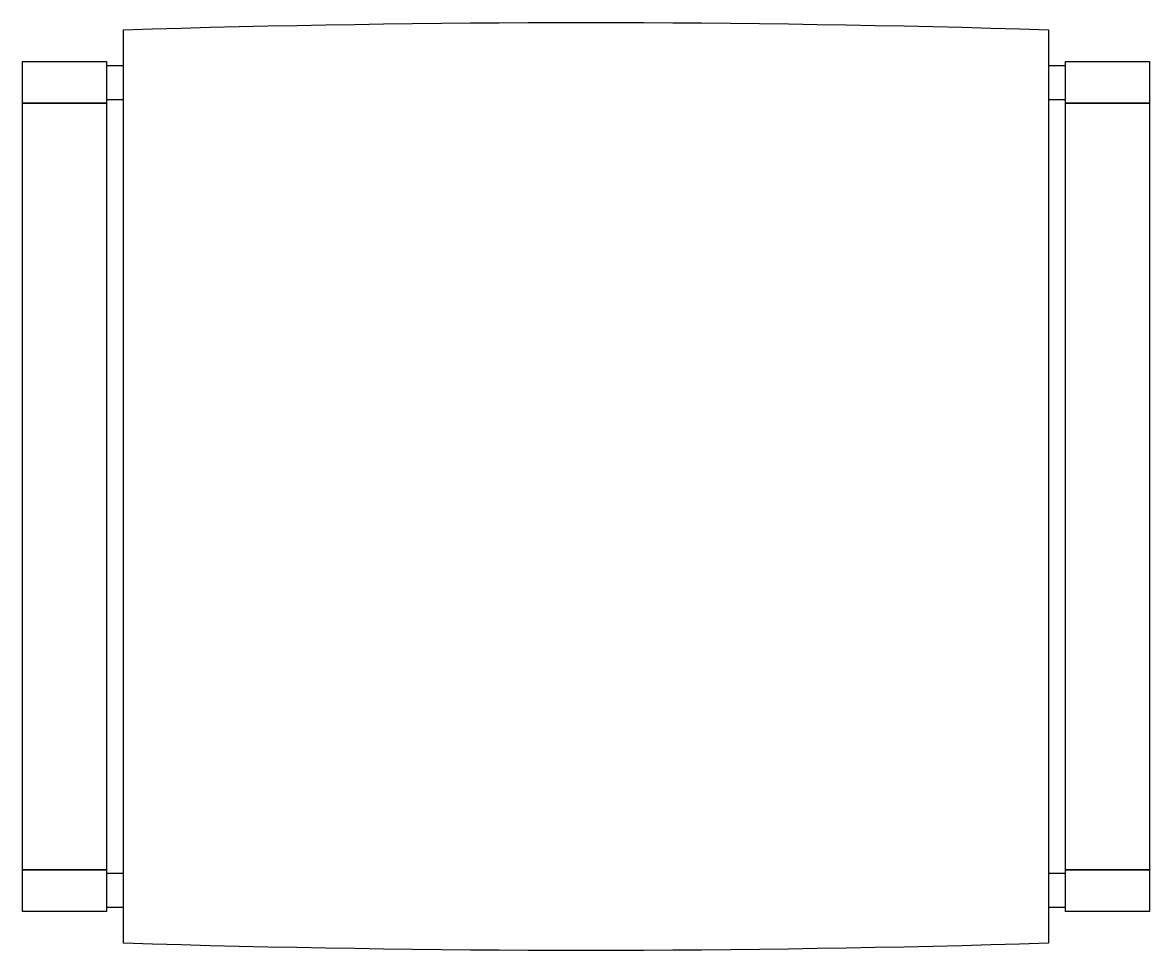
# Model space of a CAD drawing. Header units: millimetres. Extents: x -335 to 335, y -276 to 276.
import ezdxf

# ---------------------------------------------------------------- set-up
doc = ezdxf.new("R2010")
doc.units = ezdxf.units.MM
doc.header["$LTSCALE"] = 0.001

msp = doc.modelspace()

# ---------------------------------------------------------------- linework, layer by layer
msp.add_lwpolyline([(-275, 271.5, -0.015636), (275, 271.5), (275, -271.5, -0.015636), (-275, -271.5), (-275, 271.5)], format="xyb")
for points in [[(-335, 252.7), (-285, 252.7), (-285, 227.8), (-335, 227.8), (-335, 252.7)], [(-285, 230), (-275, 230), (-275, 250), (-285, 250), (-285, 230)], [(275, 230), (285, 230), (285, 250), (275, 250), (275, 230)], [(285, 252.7), (335, 252.7), (335, 227.8), (285, 227.8), (285, 252.7)], [(-335, 227.8), (-285, 227.8), (-285, -227.8), (-335, -227.8), (-335, 227.8)], [(285, 227.8), (335, 227.8), (335, -227.8), (285, -227.8), (285, 227.8)], [(-335, -227.8), (-285, -227.8), (-285, -252.7), (-335, -252.7), (-335, -227.8)], [(285, -227.8), (335, -227.8), (335, -252.7), (285, -252.7), (285, -227.8)], [(-285, -250), (-275, -250), (-275, -230), (-285, -230), (-285, -250)], [(275, -250), (285, -250), (285, -230), (275, -230), (275, -250)]]:
    msp.add_lwpolyline(points)

doc.saveas('drawing.dxf')
